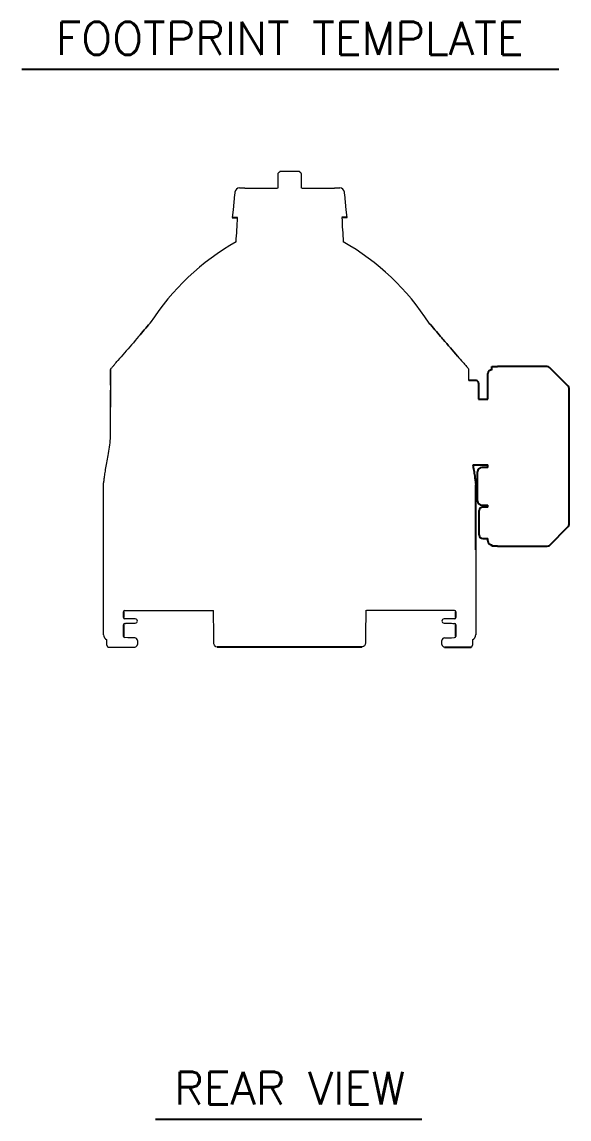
# Model space of a CAD drawing. Extents: x 9.3 to 87.2, y 1.1 to 68.8.
# Drawn here: x 74.71 to 87.2, y 43.77 to 68.82 of the extents above; entities that cross this region are included whole.
import ezdxf
from ezdxf.enums import TextEntityAlignment as Align

# ---------------------------------------------------------------- set-up
doc = ezdxf.new("R2010")
doc.units = 0
doc.header["$MEASUREMENT"] = 0
doc.linetypes.add('SLD-Solid', pattern=[0])
doc.layers.add('OBJECT', color=7, linetype='CONTINUOUS')
doc.styles.get("Standard").update_dxf_attribs({"font": 'SIMPLEX'})

msp = doc.modelspace()

# ---------------------------------------------------------------- linework, layer by layer
at = {"layer": 'OBJECT', "color": 1}
for p, q in [((74.712, 67.734), (86.963, 67.734)), ((77.762, 43.77), (83.834, 43.77))]:
    msp.add_line(p, q, dxfattribs=at)
at = {"layer": 'OBJECT', "linetype": 'SLD-Solid', "lineweight": 15}
for p, q in [((81.043, 65.402), (80.599, 65.402)), ((80.548, 65.352), (80.548, 65.02)), ((81.093, 65.02), (81.093, 65.352)), ((79.679, 65.028), (79.787, 65.028)), ((79.91, 65.02), (80.546, 65.02)), ((79.91, 65.02), (80.546, 65.02)), ((79.91, 65.02), (79.91, 65.02)), ((81.096, 65.02), (81.732, 65.02)), ((81.096, 65.02), (81.732, 65.02)), ((81.732, 65.02), (81.732, 65.02)), ((81.855, 65.028), (81.962, 65.028)), ((76.571, 54.828), (76.571, 56.759)), ((85.071, 56.762), (85.071, 56.759)), ((85.071, 56.759), (85.071, 54.828)), ((77.061, 55.382), (79.086, 55.382)), ((82.583, 55.382), (82.573, 55.382)), ((82.903, 55.382), (82.583, 55.382)), ((77.127, 54.759), (77.06, 54.76)), ((77.346, 54.696), (77.346, 54.606)), ((84.296, 54.606), (84.296, 54.696)), ((84.515, 54.759), (84.581, 54.76)), ((84.99, 54.712), (84.99, 54.585)), ((76.652, 54.585), (76.652, 54.588)), ((76.652, 54.588), (76.652, 54.588)), ((76.653, 54.573), (76.652, 54.585)), ((76.653, 54.573), (76.653, 54.576)), ((76.993, 54.546), (77.043, 54.546)), ((77.043, 54.546), (77.126, 54.546)), ((77.126, 54.546), (77.286, 54.546))]:
    msp.add_line(p, q, dxfattribs=at)
at = {"layer": 'OBJECT'}
for p, q in [((79.51, 64.349), (79.63, 64.349)), ((82.132, 64.349), (82.011, 64.349)), ((85.436, 60.877), (85.436, 60.947)), ((85.436, 60.947), (85.561, 60.947)), ((86.698, 60.947), (85.561, 60.947)), ((87.175, 60.499), (86.748, 60.926)), ((85.073, 60.627), (84.909, 60.627)), ((85.346, 60.202), (85.346, 60.787)), ((85.133, 60.567), (85.133, 60.202)), ((87.196, 57.344), (87.196, 60.449)), ((85.133, 60.202), (85.346, 60.202)), ((85.002, 58.702), (85.346, 58.702)), ((85.346, 58.645), (85.202, 58.645)), ((85.346, 58.645), (85.346, 58.702)), ((85.106, 58.401), (85.106, 58.549)), ((85.106, 58.023), (85.106, 58.401)), ((85.106, 57.883), (85.106, 58.023)), ((85.146, 57.537), (85.146, 57.659)), ((85.202, 57.787), (85.346, 57.787)), ((85.346, 57.739), (85.226, 57.739)), ((85.346, 57.739), (85.346, 57.787)), ((85.146, 57.222), (85.146, 57.537)), ((85.146, 57.104), (85.146, 57.222)), ((86.748, 56.867), (87.175, 57.295)), ((85.226, 57.024), (85.346, 57.024)), ((85.346, 56.967), (85.346, 57.024)), ((85.436, 56.847), (85.436, 56.877)), ((85.561, 56.847), (85.436, 56.847)), ((85.561, 56.847), (86.698, 56.847)), ((77.031, 55.352), (77.031, 55.221)), ((84.611, 55.221), (84.611, 55.352)), ((77.031, 55.056), (77.031, 54.79)), ((84.611, 54.79), (84.611, 55.056)), ((79.17, 54.547), (82.471, 54.547)), ((84.356, 54.546), (84.959, 54.546))]:
    msp.add_line(p, q, dxfattribs=at)
at = {"layer": 'OBJECT', "linetype": 'SLD-Solid', "lineweight": 15, "flags": 128}
for points in [[(79.565, 64.874), (79.547, 64.702), (79.529, 64.527), (79.51, 64.349)], [(79.569, 64.914), (79.569, 64.911), (79.568, 64.902), (79.567, 64.89), (79.565, 64.874)], [(79.571, 64.931), (79.571, 64.929), (79.569, 64.914)], [(82.072, 64.914), (82.071, 64.929), (82.071, 64.931)], [(82.077, 64.874), (82.075, 64.89), (82.074, 64.902), (82.073, 64.911), (82.072, 64.914)], [(82.132, 64.349), (82.113, 64.527), (82.095, 64.702), (82.077, 64.874)], [(76.571, 56.765), (76.571, 56.892), (76.571, 57.152), (76.571, 57.41), (76.571, 57.666), (76.571, 57.922), (76.571, 58.182), (76.571, 58.241)], [(85.071, 58.246), (85.071, 58.039), (85.071, 57.712), (85.071, 57.386), (85.071, 57.057), (85.071, 56.765)], [(79.089, 54.645), (79.088, 54.798), (79.086, 55.382)], [(82.556, 55.382), (82.554, 54.827), (82.552, 54.645)], [(77.287, 54.756), (77.285, 54.756), (77.269, 54.757), (77.237, 54.757), (77.19, 54.758), (77.127, 54.759)], [(79.17, 54.547), (79.165, 54.546), (79.139, 54.553), (79.118, 54.568), (79.103, 54.589), (79.092, 54.617), (79.09, 54.645)], [(82.552, 54.645), (82.552, 54.639), (82.546, 54.605), (82.529, 54.574), (82.507, 54.556), (82.482, 54.547), (82.471, 54.547)], [(84.355, 54.756), (84.357, 54.756), (84.373, 54.757), (84.404, 54.757), (84.452, 54.758), (84.515, 54.759)], [(84.989, 54.585), (84.989, 54.577), (84.988, 54.573)]]:
    msp.add_lwpolyline(points, dxfattribs=at)
at = {"layer": 'OBJECT', "linetype": 'SLD-Solid', "lineweight": 15}
for centre, radius, start, end in [((79.679, 64.919), 0.109, 90.5467, 174), ((79.787, 65.018), 0.01, 30.3391, 90), ((79.886, 66.095), 1.076, 265.1817, 271.2789), ((81.751, 66.456), 1.436, 269.2437, 273.7992), ((81.855, 65.018), 0.01, 90, 152.9485), ((81.962, 64.919), 0.109, 6, 89.6033), ((8.303, 68.04), 71.423, 356.59282, 357.03766), ((153.344, 68.04), 71.428, 182.96234, 183.40824), ((82.345, 58.929), 5.588, 119.4275, 147.3556), ((79.3, 58.93), 5.584, 32.6363, 60.5821), ((76.762, 60.885), 0.03, 169.9539, 180.0003), ((76.762, 60.885), 0.03, 169.9539, 180.0003), ((76.773, 60.871), 0.0438, 140.2028, 152.0313), ((84.868, 60.871), 0.0438, 27.9687, 39.7972), ((84.879, 60.885), 0.03, 359.9997, 10.0461), ((84.879, 60.885), 0.03, 359.9997, 10.0461), ((77.061, 55.352), 0.03, 90.0003, 179.9998), ((84.581, 55.352), 0.03, 0.0011, 89.9989), ((77.061, 55.221), 0.03, 180.0292, 267.6975), ((77.061, 55.221), 0.03, 180.0001, 269), ((77.298, 55.139), 0.0483, 270.9983, 89.0017), ((84.344, 55.139), 0.0483, 90.998, 269.002), ((84.581, 55.221), 0.03, 272.3027, 359.9701), ((77.061, 55.056), 0.03, 91.1538, 179.9969), ((84.581, 55.056), 0.03, 0.0042, 88.8457), ((76.69, 54.824), 0.118, 178.0555, 251.45), ((77.061, 54.79), 0.03, 180, 269), ((77.286, 54.606), 0.06, 270, 0), ((77.286, 54.696), 0.06, 358.9241, 89), ((84.356, 54.696), 0.06, 91, 178.9409), ((84.356, 54.606), 0.06, 180, 270), ((84.581, 54.79), 0.03, 271, 0), ((84.95, 54.825), 0.12, 289.3873, 1.5708), ((76.682, 54.588), 0.03, 179.9987, 184.7488), ((76.683, 54.576), 0.0298, 179.703, 269.7012), ((76.683, 54.576), 0.03, 184.7785, 270), ((84.959, 54.576), 0.03, 270, 355.2215)]:
    msp.add_arc(centre, radius, start, end, dxfattribs=at)
at = {"layer": 'OBJECT'}
for centre, radius, start, end in [((85.436, 60.787), 0.09, 90, 180), ((86.698, 60.877), 0.07, 45, 90), ((85.073, 60.567), 0.06, 0, 90), ((87.126, 60.449), 0.07, 0, 45), ((85.202, 58.549), 0.096, 90, 180), ((85.202, 57.883), 0.096, 180, 270), ((85.226, 57.659), 0.08, 90, 180), ((85.226, 57.104), 0.08, 180, 270), ((87.126, 57.344), 0.07, 315, 0), ((85.436, 56.967), 0.09, 180, 270), ((86.698, 56.917), 0.07, 270, 315)]:
    msp.add_arc(centre, radius, start, end, dxfattribs=at)
at = {"layer": 'OBJECT', "linetype": 'SLD-Solid', "lineweight": 15}
for points, knots in [([(80.599, 65.402), (80.599, 65.402), (80.582, 65.385), (80.565, 65.368), (80.548, 65.352)], [0, 0, 0, 0, 0.013757, 1, 1, 1, 1]), ([(77.374, 61.633), (77.267, 61.509), (77.16, 61.385), (77.053, 61.261), (77.002, 61.203), (76.952, 61.144), (76.901, 61.085)], [0, 0, 0, 0, 0.01248017, 0.01248017, 0.01248017, 0.01838969, 0.01838969, 0.01838969, 0.01838969]), ([(84.264, 61.637), (84.284, 61.613), (84.304, 61.59), (84.324, 61.566), (84.433, 61.44), (84.542, 61.314), (84.651, 61.188)], [0, 0, 0, 0, 0.00236285, 0.00236285, 0.00236285, 0.01507617, 0.01507617, 0.01507617, 0.01507617]), ([(84.651, 61.188), (84.542, 61.314), (84.433, 61.44), (84.324, 61.566), (84.304, 61.59), (84.284, 61.613), (84.264, 61.637)], [0, 0, 0, 0, 0.01271374, 0.01271374, 0.01271374, 0.01507616, 0.01507616, 0.01507616, 0.01507616]), ([(84.651, 61.188), (84.693, 61.139), (84.735, 61.091), (84.798, 61.018), (84.819, 60.994), (84.851, 60.958), (84.861, 60.946), (84.877, 60.928), (84.882, 60.922), (84.892, 60.911), (84.897, 60.905), (84.902, 60.899)], [0, 0, 0, 0, 0.5, 0.5, 0.75, 0.75, 0.875, 0.875, 0.9375, 0.9375, 1, 1, 1, 1]), ([(76.732, 60.885), (76.732, 60.885), (76.732, 60.874), (76.732, 60.833), (76.732, 60.802), (76.732, 60.718), (76.732, 60.667), (76.732, 60.547), (76.732, 60.477), (76.732, 60.398)], [0, 0, 0, 0, 0.25, 0.25, 0.5, 0.5, 0.75, 0.75, 1, 1, 1, 1]), ([(76.732, 60.524), (76.732, 60.551), (76.732, 60.613), (76.732, 60.692), (76.732, 60.762), (76.732, 60.816), (76.732, 60.855), (76.732, 60.88), (76.732, 60.883), (76.732, 60.885)], [0, 0, 0, 0, 0.120295, 0.268344, 0.416394, 0.560299, 0.704205, 0.852102, 1, 1, 1, 1]), ([(76.734, 60.892), (76.733, 60.891), (76.733, 60.891), (76.733, 60.89), (76.733, 60.89), (76.733, 60.89)], [0, 0, 0, 0, 0.5, 0.5, 1, 1, 1, 1]), ([(76.739, 60.899), (76.746, 60.907), (76.753, 60.914), (76.766, 60.93), (76.773, 60.937), (76.793, 60.961), (76.807, 60.976), (76.847, 61.023), (76.874, 61.054), (76.901, 61.085)], [0, 0, 0, 0, 0.125, 0.125, 0.25, 0.25, 0.5, 0.5, 1, 1, 1, 1]), ([(84.907, 60.892), (84.908, 60.891), (84.908, 60.891), (84.909, 60.89), (84.909, 60.89), (84.909, 60.89)], [0, 0, 0, 0, 0.5, 0.5, 1, 1, 1, 1]), ([(84.909, 60.627), (84.909, 60.649), (84.909, 60.698), (84.909, 60.762), (84.909, 60.816), (84.909, 60.855), (84.909, 60.88), (84.909, 60.883), (84.909, 60.885)], [0.1564524, 0.1564524, 0.1564524, 0.1564524, 0.2683437, 0.4163935, 0.5602991, 0.7042052, 0.8521023, 1, 1, 1, 1]), ([(76.571, 58.248), (76.572, 58.252), (76.573, 58.261), (76.58, 58.309), (76.59, 58.386), (76.605, 58.495), (76.627, 58.631), (76.655, 58.789), (76.686, 58.966), (76.722, 59.155), (76.735, 59.357), (76.732, 59.497), (76.733, 59.632), (76.732, 59.759), (76.732, 59.942), (76.732, 60.117), (76.732, 60.278), (76.732, 60.364), (76.732, 60.407)], [0, 0, 0, 0, 0.058692, 0.118695, 0.185519, 0.254206, 0.321207, 0.390143, 0.45783, 0.527371, 0.59493, 0.664892, 0.668685, 0.731589, 0.79606, 0.863705, 0.933314, 1, 1, 1, 1]), ([(76.732, 60.398), (76.732, 60.387), (76.732, 60.375), (76.732, 60.35), (76.732, 60.336), (76.732, 60.308), (76.732, 60.293), (76.732, 60.262), (76.732, 60.246), (76.732, 60.213), (76.732, 60.196), (76.732, 60.163), (76.732, 60.146), (76.732, 60.094), (76.732, 60.06), (76.732, 60.025)], [0, 0, 0, 0, 0.125, 0.125, 0.25, 0.25, 0.375, 0.375, 0.5, 0.5, 0.625, 0.625, 0.75, 0.75, 1, 1, 1, 1]), ([(84.581, 55.382), (84.491, 55.382), (84.396, 55.382), (84.229, 55.382), (84.161, 55.382), (84.022, 55.382), (83.95, 55.382), (83.839, 55.382), (83.801, 55.382), (83.725, 55.382), (83.687, 55.382), (83.57, 55.382), (83.491, 55.382), (83.248, 55.382), (83.079, 55.382), (82.903, 55.382)], [0.0570701, 0.0570701, 0.0570701, 0.0570701, 0.25, 0.25, 0.375, 0.375, 0.5, 0.5, 0.5625, 0.5625, 0.625, 0.625, 0.75, 0.75, 1, 1, 1, 1]), ([(77.163, 55.189), (77.163, 55.19), (77.161, 55.19), (77.159, 55.19), (77.156, 55.19), (77.153, 55.19), (77.15, 55.19), (77.146, 55.19), (77.142, 55.19), (77.137, 55.19), (77.132, 55.19), (77.125, 55.19), (77.116, 55.19), (77.103, 55.191), (77.09, 55.191), (77.076, 55.191), (77.065, 55.191), (77.06, 55.191)], [0, 0, 0, 0, 0.051065, 0.101782, 0.15226, 0.202611, 0.252946, 0.303378, 0.354018, 0.404976, 0.456361, 0.508278, 0.608033, 0.7063, 0.803854, 0.90149, 1, 1, 1, 1]), ([(77.06, 55.191), (77.06, 55.191), (77.06, 55.191), (77.06, 55.191), (77.06, 55.191), (77.06, 55.191), (77.06, 55.191), (77.06, 55.191), (77.06, 55.191), (77.06, 55.191)], [-0.00000006, -0.00000006, -0.00000006, -0.00000006, 0, 0, 0, 0.00008830403, 0.00008830403, 0.00008830403, 0.00008836403, 0.00008836403, 0.00008836403, 0.00008836403]), ([(77.298, 55.187), (77.298, 55.187), (77.298, 55.187), (77.298, 55.187), (77.297, 55.187), (77.295, 55.187), (77.293, 55.187), (77.291, 55.187), (77.288, 55.187), (77.285, 55.187), (77.282, 55.187), (77.278, 55.187), (77.274, 55.188), (77.269, 55.188), (77.261, 55.188), (77.246, 55.188), (77.223, 55.188), (77.196, 55.189), (77.174, 55.189), (77.163, 55.189)], [0, 0, 0, 0, 0.038484, 0.076959, 0.115425, 0.153885, 0.19234, 0.230793, 0.269246, 0.307701, 0.346159, 0.384623, 0.423094, 0.461574, 0.500066, 0.625046, 0.750054, 0.868724, 1, 1, 1, 1]), ([(84.479, 55.189), (84.468, 55.189), (84.457, 55.189), (84.437, 55.189), (84.428, 55.189), (84.403, 55.188), (84.389, 55.188), (84.355, 55.187), (84.344, 55.187), (84.343, 55.187)], [0, 0, 0, 0, 0.125, 0.125, 0.25, 0.25, 0.5, 0.5, 1, 1, 1, 1]), ([(84.582, 55.191), (84.582, 55.191), (84.582, 55.191), (84.582, 55.191), (84.582, 55.191), (84.582, 55.191), (84.581, 55.191), (84.581, 55.191), (84.581, 55.191), (84.581, 55.191)], [-0.00000006, -0.00000006, -0.00000006, -0.00000006, 0, 0, 0, 0.00008830403, 0.00008830403, 0.00008830403, 0.00008836403, 0.00008836403, 0.00008836403, 0.00008836403]), ([(77.06, 55.086), (77.062, 55.086), (77.068, 55.086), (77.075, 55.087), (77.083, 55.087), (77.09, 55.087), (77.097, 55.087), (77.103, 55.087), (77.11, 55.087), (77.116, 55.087), (77.122, 55.087), (77.129, 55.088), (77.138, 55.088), (77.146, 55.088), (77.154, 55.088), (77.159, 55.088), (77.162, 55.088), (77.163, 55.088)], [0, 0, 0, 0, 0.050185, 0.100023, 0.149614, 0.199062, 0.248473, 0.29795, 0.347598, 0.397519, 0.447817, 0.498589, 0.600283, 0.700421, 0.799846, 0.89942, 1, 1, 1, 1]), ([(77.163, 55.088), (77.167, 55.088), (77.175, 55.088), (77.186, 55.089), (77.196, 55.089), (77.205, 55.089), (77.214, 55.089), (77.228, 55.089), (77.246, 55.09), (77.262, 55.09), (77.273, 55.09), (77.281, 55.09), (77.287, 55.09), (77.292, 55.09), (77.296, 55.09), (77.298, 55.09), (77.298, 55.09), (77.298, 55.09)], [0, 0, 0, 0, 0.045157, 0.088912, 0.131266, 0.172222, 0.211781, 0.249947, 0.374926, 0.499933, 0.571396, 0.64283, 0.714247, 0.78566, 0.857081, 0.928524, 1, 1, 1, 1]), ([(84.343, 55.09), (84.344, 55.09), (84.355, 55.09), (84.389, 55.09), (84.403, 55.089), (84.428, 55.089), (84.437, 55.089), (84.457, 55.088), (84.468, 55.088), (84.479, 55.088)], [0, 0, 0, 0, 0.5, 0.5, 0.75, 0.75, 0.875, 0.875, 1, 1, 1, 1]), ([(76.753, 54.546), (76.791, 54.546), (76.83, 54.546), (76.869, 54.546), (76.91, 54.546), (76.951, 54.546), (76.993, 54.546)], [0, 0, 0, 0, 0.003565496, 0.003565496, 0.003565496, 0.007398941, 0.007398941, 0.007398941, 0.007398941]), ([(77.03, 54.546), (77.041, 54.546), (77.066, 54.546), (77.092, 54.546), (77.107, 54.546), (77.107, 54.546), (77.107, 54.546)], [0, 0, 0, 0, 0.208737, 0.512101, 0.815465, 1, 1, 1, 1])]:
    msp.add_open_spline(points, degree=3, knots=knots, dxfattribs=at)
for points, degree in [([(81.093, 65.352), (81.043, 65.402)], 1), ([(82.132, 64.349), (82.132, 64.349)], 1), ([(77.635, 61.936), (77.548, 61.835), (77.461, 61.734), (77.374, 61.633)], 3), ([(77.374, 61.633), (77.461, 61.734), (77.548, 61.835), (77.635, 61.936)], 3), ([(77.635, 61.936), (77.637, 61.938), (77.638, 61.94), (77.64, 61.943)], 3), ([(77.64, 61.942), (77.638, 61.94), (77.637, 61.938), (77.635, 61.936)], 3), ([(84.002, 61.941), (84.004, 61.939), (84.005, 61.936), (84.007, 61.935)], 3), ([(84.007, 61.935), (84.005, 61.937), (84.003, 61.939), (84.002, 61.941)], 3), ([(84.007, 61.935), (84.093, 61.835), (84.178, 61.736), (84.264, 61.637)], 3), ([(84.264, 61.637), (84.178, 61.736), (84.093, 61.835), (84.007, 61.935)], 3), ([(82.548, 55.382), (82.556, 55.382), (82.564, 55.382), (82.573, 55.382)], 3), ([(84.581, 55.191), (84.529, 55.19), (84.49, 55.19), (84.479, 55.189)], 3), ([(84.479, 55.088), (84.49, 55.088), (84.529, 55.087), (84.582, 55.086)], 3), ([(76.652, 54.588), (76.652, 54.629), (76.652, 54.671), (76.652, 54.712)], 3), ([(76.653, 54.576), (76.653, 54.58), (76.653, 54.584), (76.652, 54.588)], 3), ([(76.683, 54.546), (76.703, 54.546), (76.726, 54.546), (76.753, 54.546)], 3)]:
    msp.add_open_spline(points, degree=degree, dxfattribs=at)
at = {"layer": 'OBJECT'}
for points, knots in [([(85.002, 58.702), (85.005, 58.686), (85.018, 58.615), (85.035, 58.511), (85.05, 58.395), (85.061, 58.316), (85.068, 58.265), (85.07, 58.254), (85.07, 58.249)], [0, 0, 0, 0, 0.058348, 0.262354, 0.45896, 0.661146, 0.828782, 1, 1, 1, 1]), ([(85.071, 56.765), (85.071, 56.807), (85.071, 56.936), (85.071, 57.151), (85.071, 57.409), (85.071, 57.665), (85.071, 57.923), (85.071, 58.117), (85.071, 58.226), (85.071, 58.249)], [0, 0, 0, 0, 0.084797, 0.2604, 0.434229, 0.606655, 0.779484, 0.954653, 1, 1, 1, 1])]:
    msp.add_open_spline(points, degree=3, knots=knots, dxfattribs=at)

# ---------------------------------------------------------------- texts
at = {"layer": 'OBJECT', "color": 1}
for s, p in [('FOOTPRINT TEMPLATE', (80.821, 68.066)), ('REAR VIEW', (80.821, 44.102))]:
    msp.add_text(s, height=0.75, dxfattribs=at).set_placement(p, align=Align.CENTER)

doc.saveas('drawing.dxf')
